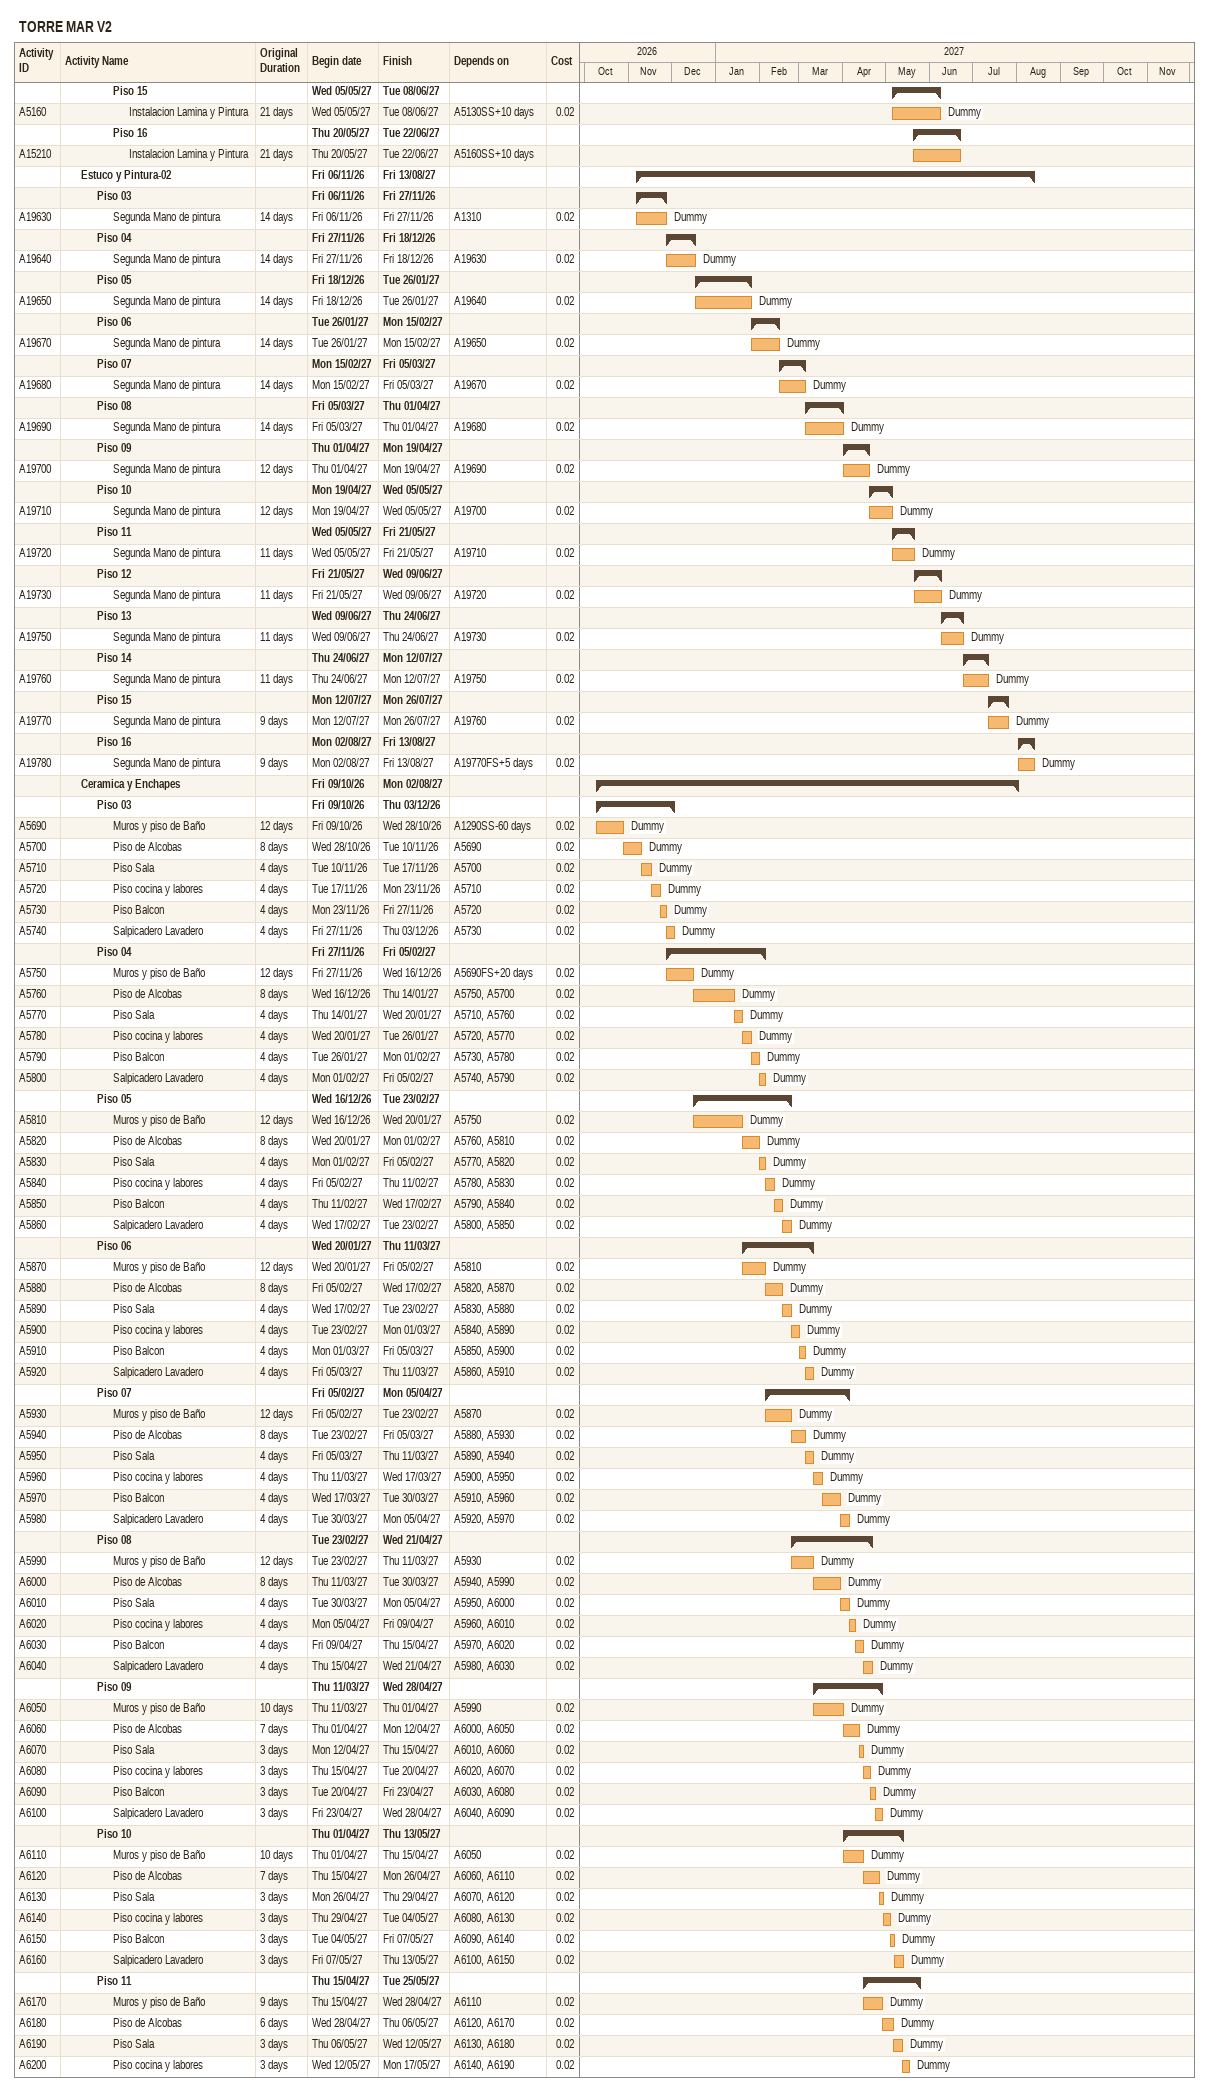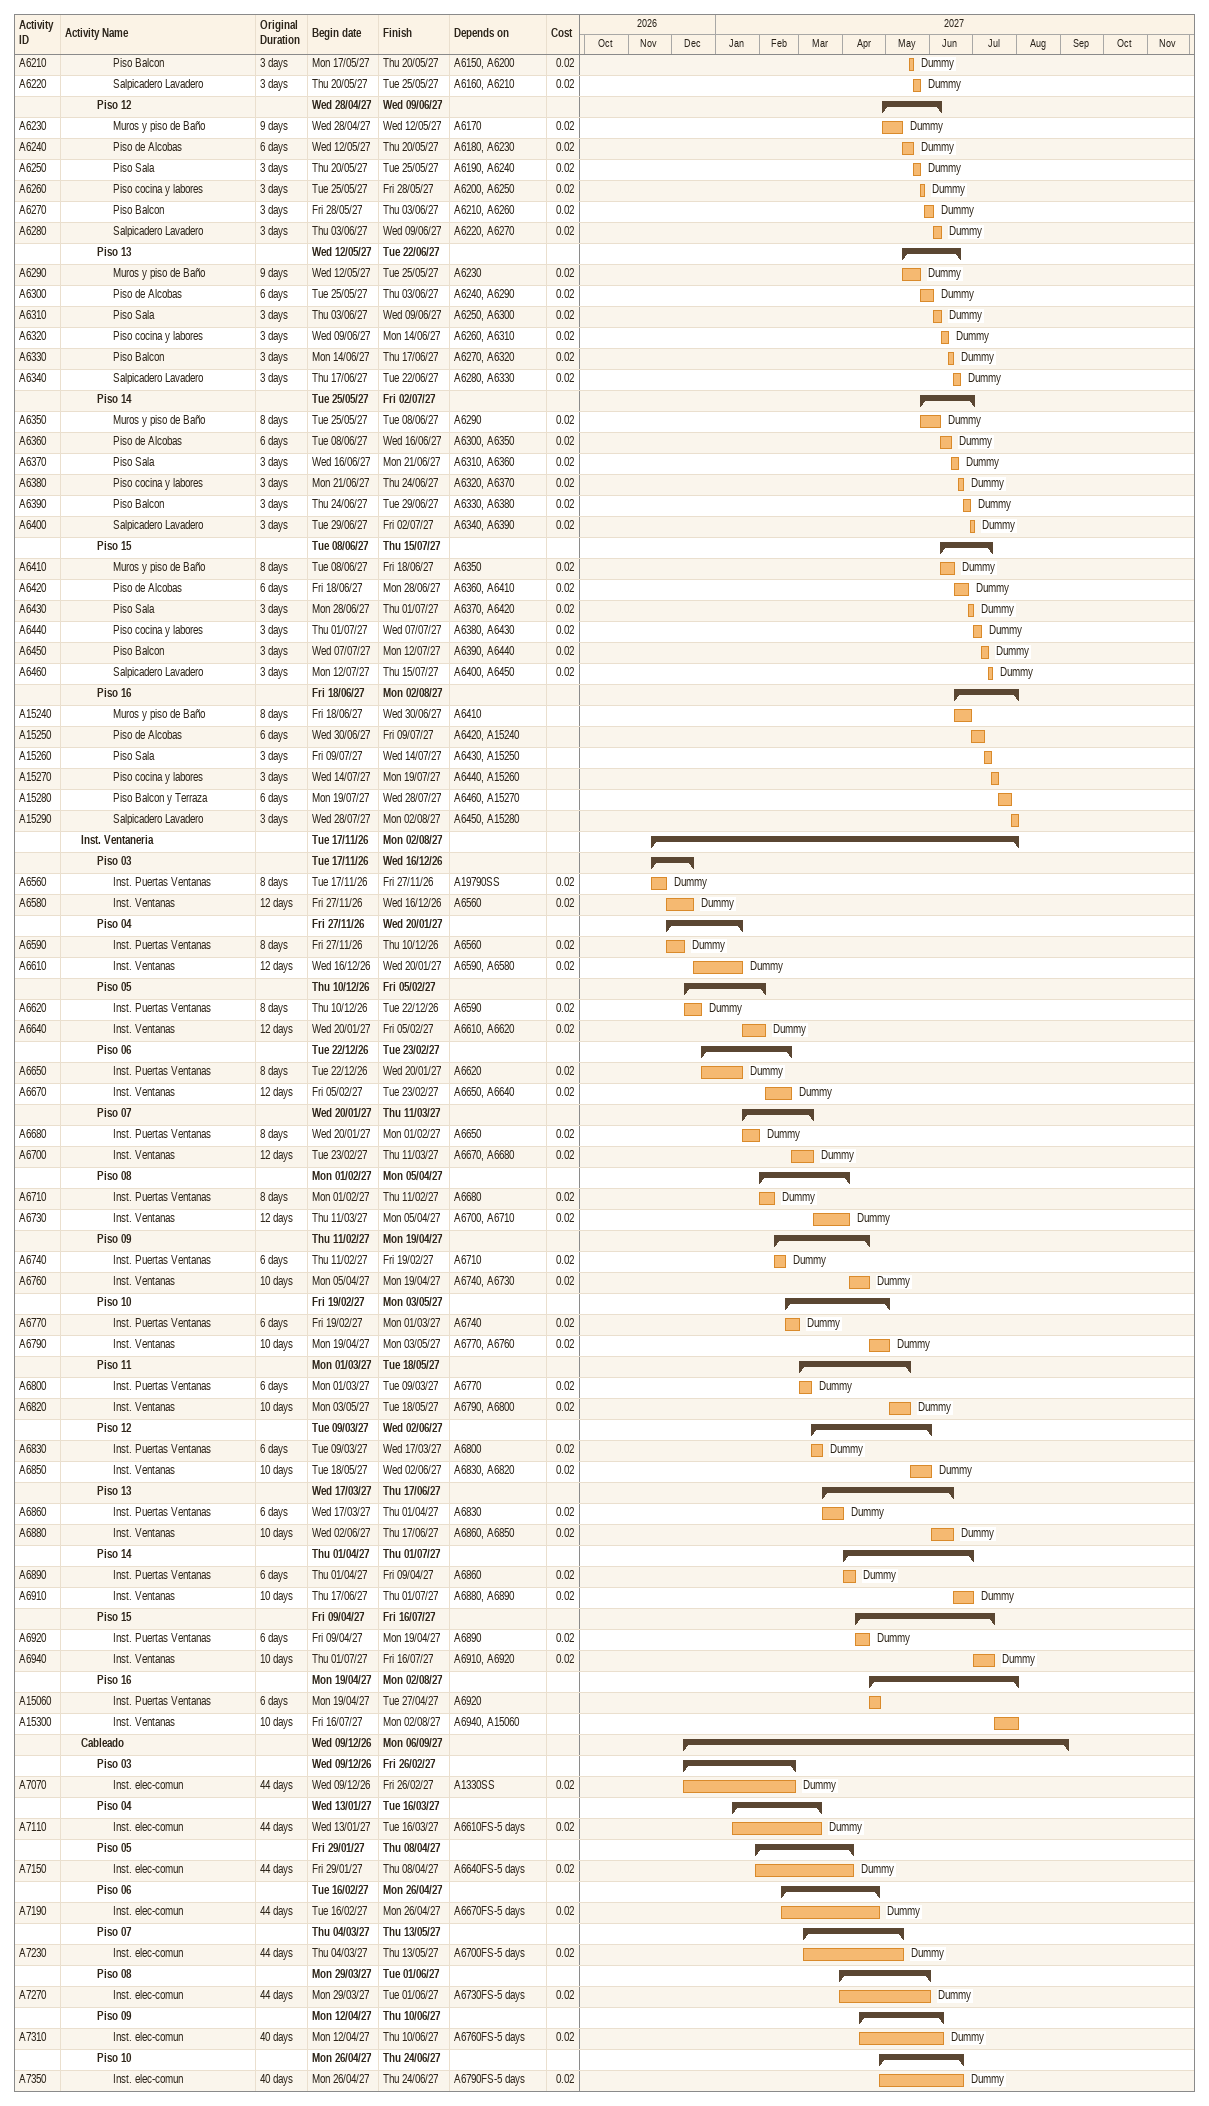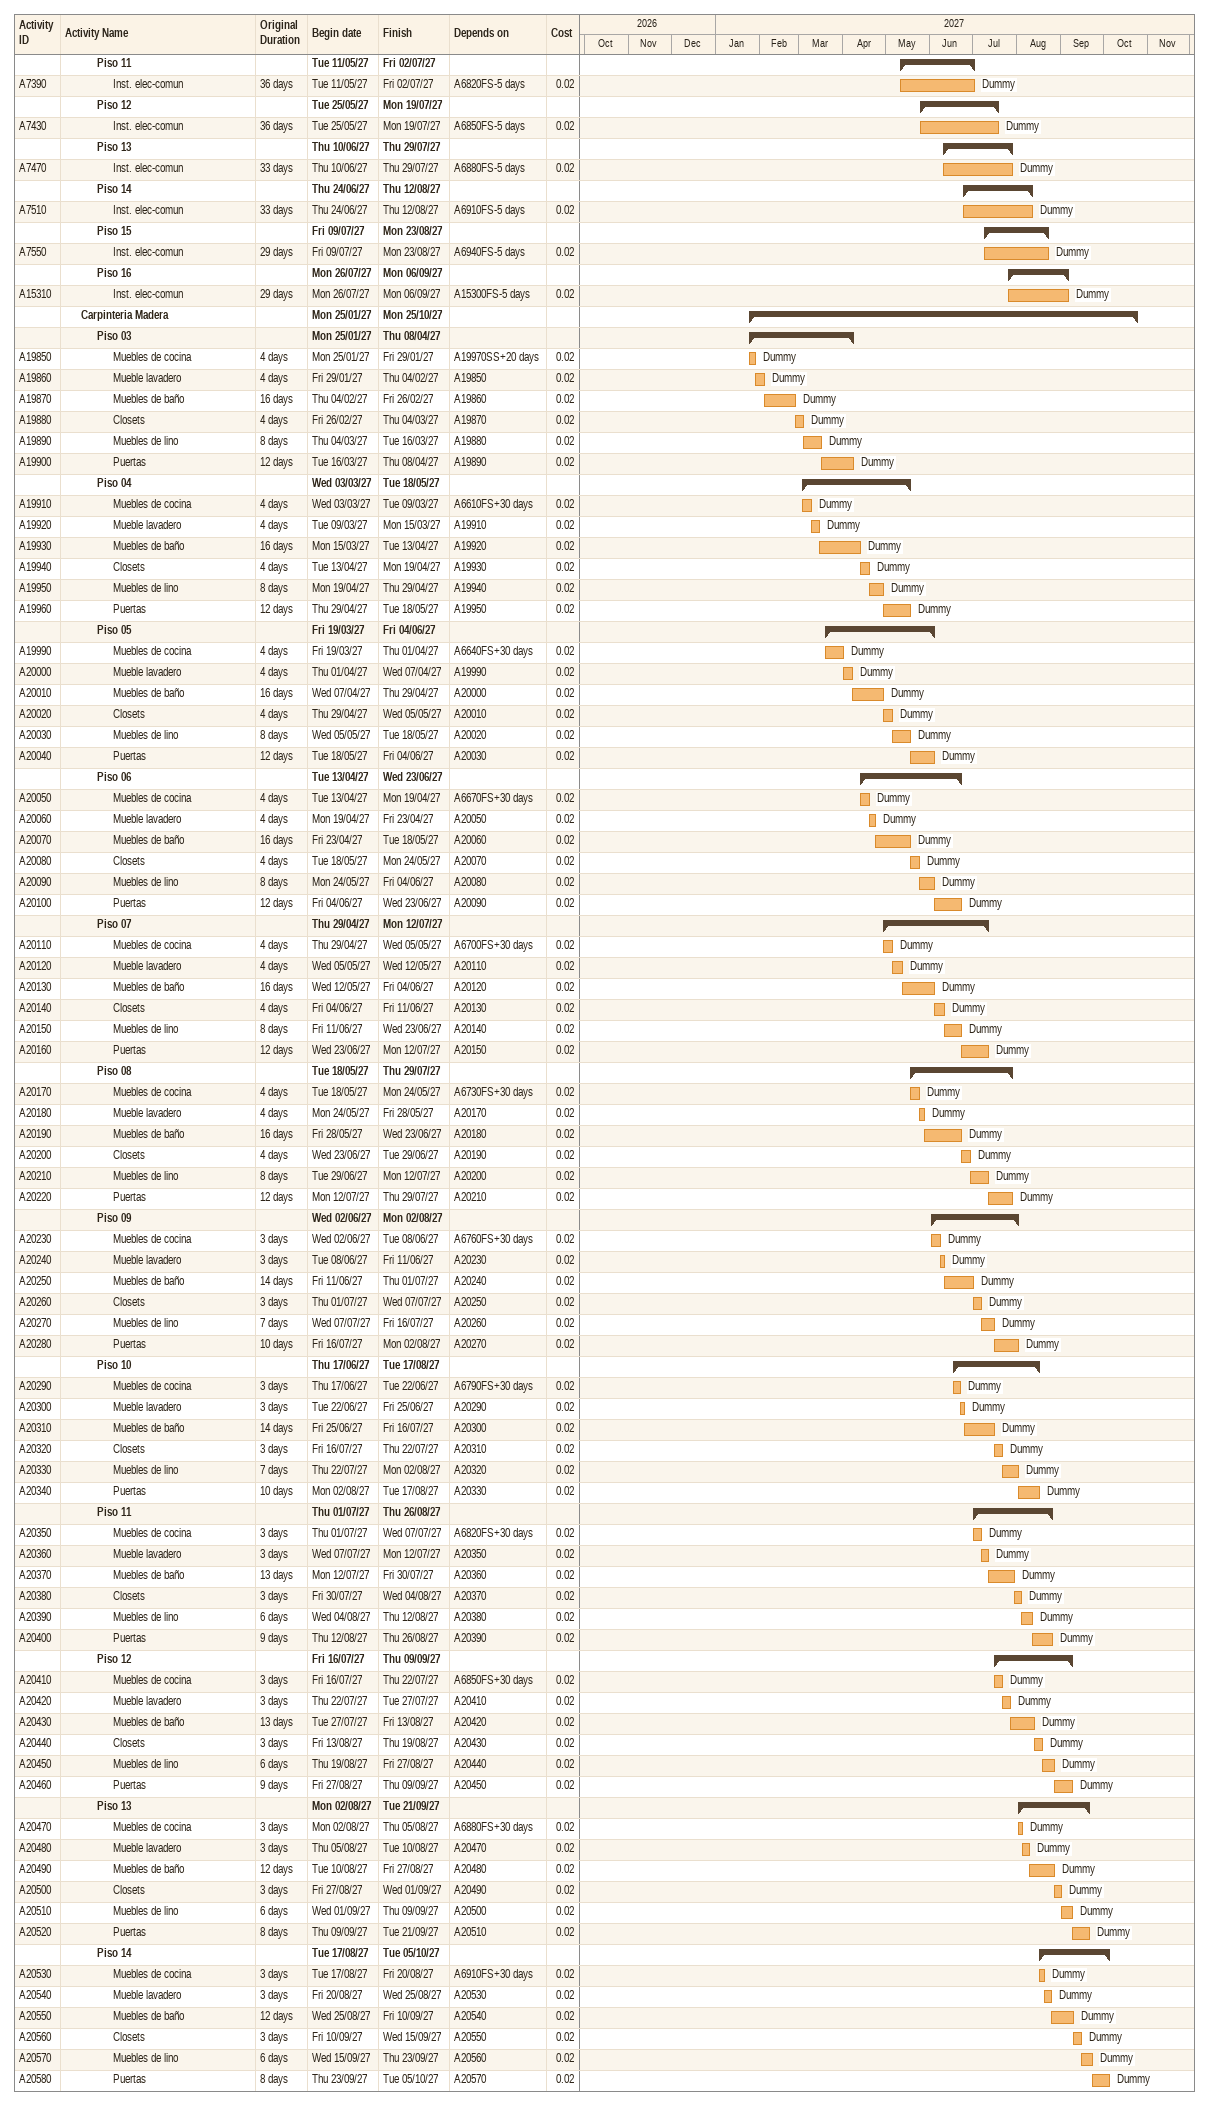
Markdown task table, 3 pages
TORRE MAR V2

| ID | Level | Task | Original duration | Start | Finish | Predecessors | Resources | Cost |
|---|---|---|---|---|---|---|---|---|
|  | 4 | **Piso 15** |  | 2027-05-05 | 2027-06-08 |  |  |  |
| A5160 | 5 | Instalacion Lamina y Pintura | 21d | 2027-05-05 | 2027-06-08 | A5130SS+10d | Dummy | 0.02 |
|  | 4 | **Piso 16** |  | 2027-05-20 | 2027-06-22 |  |  |  |
| A15210 | 5 | Instalacion Lamina y Pintura | 21d | 2027-05-20 | 2027-06-22 | A5160SS+10d |  |  |
|  | 2 | **Estuco y Pintura-02** |  | 2026-11-06 | 2027-08-13 |  |  |  |
|  | 3 | **Piso 03** |  | 2026-11-06 | 2026-11-27 |  |  |  |
| A19630 | 4 | Segunda Mano de pintura | 14d | 2026-11-06 | 2026-11-27 | A1310 | Dummy | 0.02 |
|  | 3 | **Piso 04** |  | 2026-11-27 | 2026-12-18 |  |  |  |
| A19640 | 4 | Segunda Mano de pintura | 14d | 2026-11-27 | 2026-12-18 | A19630 | Dummy | 0.02 |
|  | 3 | **Piso 05** |  | 2026-12-18 | 2027-01-26 |  |  |  |
| A19650 | 4 | Segunda Mano de pintura | 14d | 2026-12-18 | 2027-01-26 | A19640 | Dummy | 0.02 |
|  | 3 | **Piso 06** |  | 2027-01-26 | 2027-02-15 |  |  |  |
| A19670 | 4 | Segunda Mano de pintura | 14d | 2027-01-26 | 2027-02-15 | A19650 | Dummy | 0.02 |
|  | 3 | **Piso 07** |  | 2027-02-15 | 2027-03-05 |  |  |  |
| A19680 | 4 | Segunda Mano de pintura | 14d | 2027-02-15 | 2027-03-05 | A19670 | Dummy | 0.02 |
|  | 3 | **Piso 08** |  | 2027-03-05 | 2027-04-01 |  |  |  |
| A19690 | 4 | Segunda Mano de pintura | 14d | 2027-03-05 | 2027-04-01 | A19680 | Dummy | 0.02 |
|  | 3 | **Piso 09** |  | 2027-04-01 | 2027-04-19 |  |  |  |
| A19700 | 4 | Segunda Mano de pintura | 12d | 2027-04-01 | 2027-04-19 | A19690 | Dummy | 0.02 |
|  | 3 | **Piso 10** |  | 2027-04-19 | 2027-05-05 |  |  |  |
| A19710 | 4 | Segunda Mano de pintura | 12d | 2027-04-19 | 2027-05-05 | A19700 | Dummy | 0.02 |
|  | 3 | **Piso 11** |  | 2027-05-05 | 2027-05-21 |  |  |  |
| A19720 | 4 | Segunda Mano de pintura | 11d | 2027-05-05 | 2027-05-21 | A19710 | Dummy | 0.02 |
|  | 3 | **Piso 12** |  | 2027-05-21 | 2027-06-09 |  |  |  |
| A19730 | 4 | Segunda Mano de pintura | 11d | 2027-05-21 | 2027-06-09 | A19720 | Dummy | 0.02 |
|  | 3 | **Piso 13** |  | 2027-06-09 | 2027-06-24 |  |  |  |
| A19750 | 4 | Segunda Mano de pintura | 11d | 2027-06-09 | 2027-06-24 | A19730 | Dummy | 0.02 |
|  | 3 | **Piso 14** |  | 2027-06-24 | 2027-07-12 |  |  |  |
| A19760 | 4 | Segunda Mano de pintura | 11d | 2027-06-24 | 2027-07-12 | A19750 | Dummy | 0.02 |
|  | 3 | **Piso 15** |  | 2027-07-12 | 2027-07-26 |  |  |  |
| A19770 | 4 | Segunda Mano de pintura | 9d | 2027-07-12 | 2027-07-26 | A19760 | Dummy | 0.02 |
|  | 3 | **Piso 16** |  | 2027-08-02 | 2027-08-13 |  |  |  |
| A19780 | 4 | Segunda Mano de pintura | 9d | 2027-08-02 | 2027-08-13 | A19770FS+5d | Dummy | 0.02 |
|  | 2 | **Ceramica y Enchapes** |  | 2026-10-09 | 2027-08-02 |  |  |  |
|  | 3 | **Piso 03** |  | 2026-10-09 | 2026-12-03 |  |  |  |
| A5690 | 4 | Muros y piso de Baño | 12d | 2026-10-09 | 2026-10-28 | A1290SS-60d | Dummy | 0.02 |
| A5700 | 4 | Piso de Alcobas | 8d | 2026-10-28 | 2026-11-10 | A5690 | Dummy | 0.02 |
| A5710 | 4 | Piso Sala | 4d | 2026-11-10 | 2026-11-17 | A5700 | Dummy | 0.02 |
| A5720 | 4 | Piso cocina y labores | 4d | 2026-11-17 | 2026-11-23 | A5710 | Dummy | 0.02 |
| A5730 | 4 | Piso Balcon | 4d | 2026-11-23 | 2026-11-27 | A5720 | Dummy | 0.02 |
| A5740 | 4 | Salpicadero Lavadero | 4d | 2026-11-27 | 2026-12-03 | A5730 | Dummy | 0.02 |
|  | 3 | **Piso 04** |  | 2026-11-27 | 2027-02-05 |  |  |  |
| A5750 | 4 | Muros y piso de Baño | 12d | 2026-11-27 | 2026-12-16 | A5690FS+20d | Dummy | 0.02 |
| A5760 | 4 | Piso de Alcobas | 8d | 2026-12-16 | 2027-01-14 | A5750, A5700 | Dummy | 0.02 |
| A5770 | 4 | Piso Sala | 4d | 2027-01-14 | 2027-01-20 | A5710, A5760 | Dummy | 0.02 |
| A5780 | 4 | Piso cocina y labores | 4d | 2027-01-20 | 2027-01-26 | A5720, A5770 | Dummy | 0.02 |
| A5790 | 4 | Piso Balcon | 4d | 2027-01-26 | 2027-02-01 | A5730, A5780 | Dummy | 0.02 |
| A5800 | 4 | Salpicadero Lavadero | 4d | 2027-02-01 | 2027-02-05 | A5740, A5790 | Dummy | 0.02 |
|  | 3 | **Piso 05** |  | 2026-12-16 | 2027-02-23 |  |  |  |
| A5810 | 4 | Muros y piso de Baño | 12d | 2026-12-16 | 2027-01-20 | A5750 | Dummy | 0.02 |
| A5820 | 4 | Piso de Alcobas | 8d | 2027-01-20 | 2027-02-01 | A5760, A5810 | Dummy | 0.02 |
| A5830 | 4 | Piso Sala | 4d | 2027-02-01 | 2027-02-05 | A5770, A5820 | Dummy | 0.02 |
| A5840 | 4 | Piso cocina y labores | 4d | 2027-02-05 | 2027-02-11 | A5780, A5830 | Dummy | 0.02 |
| A5850 | 4 | Piso Balcon | 4d | 2027-02-11 | 2027-02-17 | A5790, A5840 | Dummy | 0.02 |
| A5860 | 4 | Salpicadero Lavadero | 4d | 2027-02-17 | 2027-02-23 | A5800, A5850 | Dummy | 0.02 |
|  | 3 | **Piso 06** |  | 2027-01-20 | 2027-03-11 |  |  |  |
| A5870 | 4 | Muros y piso de Baño | 12d | 2027-01-20 | 2027-02-05 | A5810 | Dummy | 0.02 |
| A5880 | 4 | Piso de Alcobas | 8d | 2027-02-05 | 2027-02-17 | A5820, A5870 | Dummy | 0.02 |
| A5890 | 4 | Piso Sala | 4d | 2027-02-17 | 2027-02-23 | A5830, A5880 | Dummy | 0.02 |
| A5900 | 4 | Piso cocina y labores | 4d | 2027-02-23 | 2027-03-01 | A5840, A5890 | Dummy | 0.02 |
| A5910 | 4 | Piso Balcon | 4d | 2027-03-01 | 2027-03-05 | A5850, A5900 | Dummy | 0.02 |
| A5920 | 4 | Salpicadero Lavadero | 4d | 2027-03-05 | 2027-03-11 | A5860, A5910 | Dummy | 0.02 |
|  | 3 | **Piso 07** |  | 2027-02-05 | 2027-04-05 |  |  |  |
| A5930 | 4 | Muros y piso de Baño | 12d | 2027-02-05 | 2027-02-23 | A5870 | Dummy | 0.02 |
| A5940 | 4 | Piso de Alcobas | 8d | 2027-02-23 | 2027-03-05 | A5880, A5930 | Dummy | 0.02 |
| A5950 | 4 | Piso Sala | 4d | 2027-03-05 | 2027-03-11 | A5890, A5940 | Dummy | 0.02 |
| A5960 | 4 | Piso cocina y labores | 4d | 2027-03-11 | 2027-03-17 | A5900, A5950 | Dummy | 0.02 |
| A5970 | 4 | Piso Balcon | 4d | 2027-03-17 | 2027-03-30 | A5910, A5960 | Dummy | 0.02 |
| A5980 | 4 | Salpicadero Lavadero | 4d | 2027-03-30 | 2027-04-05 | A5920, A5970 | Dummy | 0.02 |
|  | 3 | **Piso 08** |  | 2027-02-23 | 2027-04-21 |  |  |  |
| A5990 | 4 | Muros y piso de Baño | 12d | 2027-02-23 | 2027-03-11 | A5930 | Dummy | 0.02 |
| A6000 | 4 | Piso de Alcobas | 8d | 2027-03-11 | 2027-03-30 | A5940, A5990 | Dummy | 0.02 |
| A6010 | 4 | Piso Sala | 4d | 2027-03-30 | 2027-04-05 | A5950, A6000 | Dummy | 0.02 |
| A6020 | 4 | Piso cocina y labores | 4d | 2027-04-05 | 2027-04-09 | A5960, A6010 | Dummy | 0.02 |
| A6030 | 4 | Piso Balcon | 4d | 2027-04-09 | 2027-04-15 | A5970, A6020 | Dummy | 0.02 |
| A6040 | 4 | Salpicadero Lavadero | 4d | 2027-04-15 | 2027-04-21 | A5980, A6030 | Dummy | 0.02 |
|  | 3 | **Piso 09** |  | 2027-03-11 | 2027-04-28 |  |  |  |
| A6050 | 4 | Muros y piso de Baño | 10d | 2027-03-11 | 2027-04-01 | A5990 | Dummy | 0.02 |
| A6060 | 4 | Piso de Alcobas | 7d | 2027-04-01 | 2027-04-12 | A6000, A6050 | Dummy | 0.02 |
| A6070 | 4 | Piso Sala | 3d | 2027-04-12 | 2027-04-15 | A6010, A6060 | Dummy | 0.02 |
| A6080 | 4 | Piso cocina y labores | 3d | 2027-04-15 | 2027-04-20 | A6020, A6070 | Dummy | 0.02 |
| A6090 | 4 | Piso Balcon | 3d | 2027-04-20 | 2027-04-23 | A6030, A6080 | Dummy | 0.02 |
| A6100 | 4 | Salpicadero Lavadero | 3d | 2027-04-23 | 2027-04-28 | A6040, A6090 | Dummy | 0.02 |
|  | 3 | **Piso 10** |  | 2027-04-01 | 2027-05-13 |  |  |  |
| A6110 | 4 | Muros y piso de Baño | 10d | 2027-04-01 | 2027-04-15 | A6050 | Dummy | 0.02 |
| A6120 | 4 | Piso de Alcobas | 7d | 2027-04-15 | 2027-04-26 | A6060, A6110 | Dummy | 0.02 |
| A6130 | 4 | Piso Sala | 3d | 2027-04-26 | 2027-04-29 | A6070, A6120 | Dummy | 0.02 |
| A6140 | 4 | Piso cocina y labores | 3d | 2027-04-29 | 2027-05-04 | A6080, A6130 | Dummy | 0.02 |
| A6150 | 4 | Piso Balcon | 3d | 2027-05-04 | 2027-05-07 | A6090, A6140 | Dummy | 0.02 |
| A6160 | 4 | Salpicadero Lavadero | 3d | 2027-05-07 | 2027-05-13 | A6100, A6150 | Dummy | 0.02 |
|  | 3 | **Piso 11** |  | 2027-04-15 | 2027-05-25 |  |  |  |
| A6170 | 4 | Muros y piso de Baño | 9d | 2027-04-15 | 2027-04-28 | A6110 | Dummy | 0.02 |
| A6180 | 4 | Piso de Alcobas | 6d | 2027-04-28 | 2027-05-06 | A6120, A6170 | Dummy | 0.02 |
| A6190 | 4 | Piso Sala | 3d | 2027-05-06 | 2027-05-12 | A6130, A6180 | Dummy | 0.02 |
| A6200 | 4 | Piso cocina y labores | 3d | 2027-05-12 | 2027-05-17 | A6140, A6190 | Dummy | 0.02 |
| A6210 | 4 | Piso Balcon | 3d | 2027-05-17 | 2027-05-20 | A6150, A6200 | Dummy | 0.02 |
| A6220 | 4 | Salpicadero Lavadero | 3d | 2027-05-20 | 2027-05-25 | A6160, A6210 | Dummy | 0.02 |
|  | 3 | **Piso 12** |  | 2027-04-28 | 2027-06-09 |  |  |  |
| A6230 | 4 | Muros y piso de Baño | 9d | 2027-04-28 | 2027-05-12 | A6170 | Dummy | 0.02 |
| A6240 | 4 | Piso de Alcobas | 6d | 2027-05-12 | 2027-05-20 | A6180, A6230 | Dummy | 0.02 |
| A6250 | 4 | Piso Sala | 3d | 2027-05-20 | 2027-05-25 | A6190, A6240 | Dummy | 0.02 |
| A6260 | 4 | Piso cocina y labores | 3d | 2027-05-25 | 2027-05-28 | A6200, A6250 | Dummy | 0.02 |
| A6270 | 4 | Piso Balcon | 3d | 2027-05-28 | 2027-06-03 | A6210, A6260 | Dummy | 0.02 |
| A6280 | 4 | Salpicadero Lavadero | 3d | 2027-06-03 | 2027-06-09 | A6220, A6270 | Dummy | 0.02 |
|  | 3 | **Piso 13** |  | 2027-05-12 | 2027-06-22 |  |  |  |
| A6290 | 4 | Muros y piso de Baño | 9d | 2027-05-12 | 2027-05-25 | A6230 | Dummy | 0.02 |
| A6300 | 4 | Piso de Alcobas | 6d | 2027-05-25 | 2027-06-03 | A6240, A6290 | Dummy | 0.02 |
| A6310 | 4 | Piso Sala | 3d | 2027-06-03 | 2027-06-09 | A6250, A6300 | Dummy | 0.02 |
| A6320 | 4 | Piso cocina y labores | 3d | 2027-06-09 | 2027-06-14 | A6260, A6310 | Dummy | 0.02 |
| A6330 | 4 | Piso Balcon | 3d | 2027-06-14 | 2027-06-17 | A6270, A6320 | Dummy | 0.02 |
| A6340 | 4 | Salpicadero Lavadero | 3d | 2027-06-17 | 2027-06-22 | A6280, A6330 | Dummy | 0.02 |
|  | 3 | **Piso 14** |  | 2027-05-25 | 2027-07-02 |  |  |  |
| A6350 | 4 | Muros y piso de Baño | 8d | 2027-05-25 | 2027-06-08 | A6290 | Dummy | 0.02 |
| A6360 | 4 | Piso de Alcobas | 6d | 2027-06-08 | 2027-06-16 | A6300, A6350 | Dummy | 0.02 |
| A6370 | 4 | Piso Sala | 3d | 2027-06-16 | 2027-06-21 | A6310, A6360 | Dummy | 0.02 |
| A6380 | 4 | Piso cocina y labores | 3d | 2027-06-21 | 2027-06-24 | A6320, A6370 | Dummy | 0.02 |
| A6390 | 4 | Piso Balcon | 3d | 2027-06-24 | 2027-06-29 | A6330, A6380 | Dummy | 0.02 |
| A6400 | 4 | Salpicadero Lavadero | 3d | 2027-06-29 | 2027-07-02 | A6340, A6390 | Dummy | 0.02 |
|  | 3 | **Piso 15** |  | 2027-06-08 | 2027-07-15 |  |  |  |
| A6410 | 4 | Muros y piso de Baño | 8d | 2027-06-08 | 2027-06-18 | A6350 | Dummy | 0.02 |
| A6420 | 4 | Piso de Alcobas | 6d | 2027-06-18 | 2027-06-28 | A6360, A6410 | Dummy | 0.02 |
| A6430 | 4 | Piso Sala | 3d | 2027-06-28 | 2027-07-01 | A6370, A6420 | Dummy | 0.02 |
| A6440 | 4 | Piso cocina y labores | 3d | 2027-07-01 | 2027-07-07 | A6380, A6430 | Dummy | 0.02 |
| A6450 | 4 | Piso Balcon | 3d | 2027-07-07 | 2027-07-12 | A6390, A6440 | Dummy | 0.02 |
| A6460 | 4 | Salpicadero Lavadero | 3d | 2027-07-12 | 2027-07-15 | A6400, A6450 | Dummy | 0.02 |
|  | 3 | **Piso 16** |  | 2027-06-18 | 2027-08-02 |  |  |  |
| A15240 | 4 | Muros y piso de Baño | 8d | 2027-06-18 | 2027-06-30 | A6410 |  |  |
| A15250 | 4 | Piso de Alcobas | 6d | 2027-06-30 | 2027-07-09 | A6420, A15240 |  |  |
| A15260 | 4 | Piso Sala | 3d | 2027-07-09 | 2027-07-14 | A6430, A15250 |  |  |
| A15270 | 4 | Piso cocina y labores | 3d | 2027-07-14 | 2027-07-19 | A6440, A15260 |  |  |
| A15280 | 4 | Piso Balcon y Terraza | 6d | 2027-07-19 | 2027-07-28 | A6460, A15270 |  |  |
| A15290 | 4 | Salpicadero Lavadero | 3d | 2027-07-28 | 2027-08-02 | A6450, A15280 |  |  |
|  | 2 | **Inst. Ventaneria** |  | 2026-11-17 | 2027-08-02 |  |  |  |
|  | 3 | **Piso 03** |  | 2026-11-17 | 2026-12-16 |  |  |  |
| A6560 | 4 | Inst. Puertas Ventanas | 8d | 2026-11-17 | 2026-11-27 | A19790SS | Dummy | 0.02 |
| A6580 | 4 | Inst. Ventanas | 12d | 2026-11-27 | 2026-12-16 | A6560 | Dummy | 0.02 |
|  | 3 | **Piso 04** |  | 2026-11-27 | 2027-01-20 |  |  |  |
| A6590 | 4 | Inst. Puertas Ventanas | 8d | 2026-11-27 | 2026-12-10 | A6560 | Dummy | 0.02 |
| A6610 | 4 | Inst. Ventanas | 12d | 2026-12-16 | 2027-01-20 | A6590, A6580 | Dummy | 0.02 |
|  | 3 | **Piso 05** |  | 2026-12-10 | 2027-02-05 |  |  |  |
| A6620 | 4 | Inst. Puertas Ventanas | 8d | 2026-12-10 | 2026-12-22 | A6590 | Dummy | 0.02 |
| A6640 | 4 | Inst. Ventanas | 12d | 2027-01-20 | 2027-02-05 | A6610, A6620 | Dummy | 0.02 |
|  | 3 | **Piso 06** |  | 2026-12-22 | 2027-02-23 |  |  |  |
| A6650 | 4 | Inst. Puertas Ventanas | 8d | 2026-12-22 | 2027-01-20 | A6620 | Dummy | 0.02 |
| A6670 | 4 | Inst. Ventanas | 12d | 2027-02-05 | 2027-02-23 | A6650, A6640 | Dummy | 0.02 |
|  | 3 | **Piso 07** |  | 2027-01-20 | 2027-03-11 |  |  |  |
| A6680 | 4 | Inst. Puertas Ventanas | 8d | 2027-01-20 | 2027-02-01 | A6650 | Dummy | 0.02 |
| A6700 | 4 | Inst. Ventanas | 12d | 2027-02-23 | 2027-03-11 | A6670, A6680 | Dummy | 0.02 |
|  | 3 | **Piso 08** |  | 2027-02-01 | 2027-04-05 |  |  |  |
| A6710 | 4 | Inst. Puertas Ventanas | 8d | 2027-02-01 | 2027-02-11 | A6680 | Dummy | 0.02 |
| A6730 | 4 | Inst. Ventanas | 12d | 2027-03-11 | 2027-04-05 | A6700, A6710 | Dummy | 0.02 |
|  | 3 | **Piso 09** |  | 2027-02-11 | 2027-04-19 |  |  |  |
| A6740 | 4 | Inst. Puertas Ventanas | 6d | 2027-02-11 | 2027-02-19 | A6710 | Dummy | 0.02 |
| A6760 | 4 | Inst. Ventanas | 10d | 2027-04-05 | 2027-04-19 | A6740, A6730 | Dummy | 0.02 |
|  | 3 | **Piso 10** |  | 2027-02-19 | 2027-05-03 |  |  |  |
| A6770 | 4 | Inst. Puertas Ventanas | 6d | 2027-02-19 | 2027-03-01 | A6740 | Dummy | 0.02 |
| A6790 | 4 | Inst. Ventanas | 10d | 2027-04-19 | 2027-05-03 | A6770, A6760 | Dummy | 0.02 |
|  | 3 | **Piso 11** |  | 2027-03-01 | 2027-05-18 |  |  |  |
| A6800 | 4 | Inst. Puertas Ventanas | 6d | 2027-03-01 | 2027-03-09 | A6770 | Dummy | 0.02 |
| A6820 | 4 | Inst. Ventanas | 10d | 2027-05-03 | 2027-05-18 | A6790, A6800 | Dummy | 0.02 |
|  | 3 | **Piso 12** |  | 2027-03-09 | 2027-06-02 |  |  |  |
| A6830 | 4 | Inst. Puertas Ventanas | 6d | 2027-03-09 | 2027-03-17 | A6800 | Dummy | 0.02 |
| A6850 | 4 | Inst. Ventanas | 10d | 2027-05-18 | 2027-06-02 | A6830, A6820 | Dummy | 0.02 |
|  | 3 | **Piso 13** |  | 2027-03-17 | 2027-06-17 |  |  |  |
| A6860 | 4 | Inst. Puertas Ventanas | 6d | 2027-03-17 | 2027-04-01 | A6830 | Dummy | 0.02 |
| A6880 | 4 | Inst. Ventanas | 10d | 2027-06-02 | 2027-06-17 | A6860, A6850 | Dummy | 0.02 |
|  | 3 | **Piso 14** |  | 2027-04-01 | 2027-07-01 |  |  |  |
| A6890 | 4 | Inst. Puertas Ventanas | 6d | 2027-04-01 | 2027-04-09 | A6860 | Dummy | 0.02 |
| A6910 | 4 | Inst. Ventanas | 10d | 2027-06-17 | 2027-07-01 | A6880, A6890 | Dummy | 0.02 |
|  | 3 | **Piso 15** |  | 2027-04-09 | 2027-07-16 |  |  |  |
| A6920 | 4 | Inst. Puertas Ventanas | 6d | 2027-04-09 | 2027-04-19 | A6890 | Dummy | 0.02 |
| A6940 | 4 | Inst. Ventanas | 10d | 2027-07-01 | 2027-07-16 | A6910, A6920 | Dummy | 0.02 |
|  | 3 | **Piso 16** |  | 2027-04-19 | 2027-08-02 |  |  |  |
| A15060 | 4 | Inst. Puertas Ventanas | 6d | 2027-04-19 | 2027-04-27 | A6920 |  |  |
| A15300 | 4 | Inst. Ventanas | 10d | 2027-07-16 | 2027-08-02 | A6940, A15060 |  |  |
|  | 2 | **Cableado** |  | 2026-12-09 | 2027-09-06 |  |  |  |
|  | 3 | **Piso 03** |  | 2026-12-09 | 2027-02-26 |  |  |  |
| A7070 | 4 | Inst. elec-comun | 44d | 2026-12-09 | 2027-02-26 | A1330SS | Dummy | 0.02 |
|  | 3 | **Piso 04** |  | 2027-01-13 | 2027-03-16 |  |  |  |
| A7110 | 4 | Inst. elec-comun | 44d | 2027-01-13 | 2027-03-16 | A6610FS-5d | Dummy | 0.02 |
|  | 3 | **Piso 05** |  | 2027-01-29 | 2027-04-08 |  |  |  |
| A7150 | 4 | Inst. elec-comun | 44d | 2027-01-29 | 2027-04-08 | A6640FS-5d | Dummy | 0.02 |
|  | 3 | **Piso 06** |  | 2027-02-16 | 2027-04-26 |  |  |  |
| A7190 | 4 | Inst. elec-comun | 44d | 2027-02-16 | 2027-04-26 | A6670FS-5d | Dummy | 0.02 |
|  | 3 | **Piso 07** |  | 2027-03-04 | 2027-05-13 |  |  |  |
| A7230 | 4 | Inst. elec-comun | 44d | 2027-03-04 | 2027-05-13 | A6700FS-5d | Dummy | 0.02 |
|  | 3 | **Piso 08** |  | 2027-03-29 | 2027-06-01 |  |  |  |
| A7270 | 4 | Inst. elec-comun | 44d | 2027-03-29 | 2027-06-01 | A6730FS-5d | Dummy | 0.02 |
|  | 3 | **Piso 09** |  | 2027-04-12 | 2027-06-10 |  |  |  |
| A7310 | 4 | Inst. elec-comun | 40d | 2027-04-12 | 2027-06-10 | A6760FS-5d | Dummy | 0.02 |
|  | 3 | **Piso 10** |  | 2027-04-26 | 2027-06-24 |  |  |  |
| A7350 | 4 | Inst. elec-comun | 40d | 2027-04-26 | 2027-06-24 | A6790FS-5d | Dummy | 0.02 |
|  | 3 | **Piso 11** |  | 2027-05-11 | 2027-07-02 |  |  |  |
| A7390 | 4 | Inst. elec-comun | 36d | 2027-05-11 | 2027-07-02 | A6820FS-5d | Dummy | 0.02 |
|  | 3 | **Piso 12** |  | 2027-05-25 | 2027-07-19 |  |  |  |
| A7430 | 4 | Inst. elec-comun | 36d | 2027-05-25 | 2027-07-19 | A6850FS-5d | Dummy | 0.02 |
|  | 3 | **Piso 13** |  | 2027-06-10 | 2027-07-29 |  |  |  |
| A7470 | 4 | Inst. elec-comun | 33d | 2027-06-10 | 2027-07-29 | A6880FS-5d | Dummy | 0.02 |
|  | 3 | **Piso 14** |  | 2027-06-24 | 2027-08-12 |  |  |  |
| A7510 | 4 | Inst. elec-comun | 33d | 2027-06-24 | 2027-08-12 | A6910FS-5d | Dummy | 0.02 |
|  | 3 | **Piso 15** |  | 2027-07-09 | 2027-08-23 |  |  |  |
| A7550 | 4 | Inst. elec-comun | 29d | 2027-07-09 | 2027-08-23 | A6940FS-5d | Dummy | 0.02 |
|  | 3 | **Piso 16** |  | 2027-07-26 | 2027-09-06 |  |  |  |
| A15310 | 4 | Inst. elec-comun | 29d | 2027-07-26 | 2027-09-06 | A15300FS-5d | Dummy | 0.02 |
|  | 2 | **Carpinteria Madera** |  | 2027-01-25 | 2027-10-25 |  |  |  |
|  | 3 | **Piso 03** |  | 2027-01-25 | 2027-04-08 |  |  |  |
| A19850 | 4 | Muebles de cocina | 4d | 2027-01-25 | 2027-01-29 | A19970SS+20d | Dummy | 0.02 |
| A19860 | 4 | Mueble lavadero | 4d | 2027-01-29 | 2027-02-04 | A19850 | Dummy | 0.02 |
| A19870 | 4 | Muebles de baño | 16d | 2027-02-04 | 2027-02-26 | A19860 | Dummy | 0.02 |
| A19880 | 4 | Closets | 4d | 2027-02-26 | 2027-03-04 | A19870 | Dummy | 0.02 |
| A19890 | 4 | Muebles de lino | 8d | 2027-03-04 | 2027-03-16 | A19880 | Dummy | 0.02 |
| A19900 | 4 | Puertas | 12d | 2027-03-16 | 2027-04-08 | A19890 | Dummy | 0.02 |
|  | 3 | **Piso 04** |  | 2027-03-03 | 2027-05-18 |  |  |  |
| A19910 | 4 | Muebles de cocina | 4d | 2027-03-03 | 2027-03-09 | A6610FS+30d | Dummy | 0.02 |
| A19920 | 4 | Mueble lavadero | 4d | 2027-03-09 | 2027-03-15 | A19910 | Dummy | 0.02 |
| A19930 | 4 | Muebles de baño | 16d | 2027-03-15 | 2027-04-13 | A19920 | Dummy | 0.02 |
| A19940 | 4 | Closets | 4d | 2027-04-13 | 2027-04-19 | A19930 | Dummy | 0.02 |
| A19950 | 4 | Muebles de lino | 8d | 2027-04-19 | 2027-04-29 | A19940 | Dummy | 0.02 |
| A19960 | 4 | Puertas | 12d | 2027-04-29 | 2027-05-18 | A19950 | Dummy | 0.02 |
|  | 3 | **Piso 05** |  | 2027-03-19 | 2027-06-04 |  |  |  |
| A19990 | 4 | Muebles de cocina | 4d | 2027-03-19 | 2027-04-01 | A6640FS+30d | Dummy | 0.02 |
| A20000 | 4 | Mueble lavadero | 4d | 2027-04-01 | 2027-04-07 | A19990 | Dummy | 0.02 |
| A20010 | 4 | Muebles de baño | 16d | 2027-04-07 | 2027-04-29 | A20000 | Dummy | 0.02 |
| A20020 | 4 | Closets | 4d | 2027-04-29 | 2027-05-05 | A20010 | Dummy | 0.02 |
| A20030 | 4 | Muebles de lino | 8d | 2027-05-05 | 2027-05-18 | A20020 | Dummy | 0.02 |
| A20040 | 4 | Puertas | 12d | 2027-05-18 | 2027-06-04 | A20030 | Dummy | 0.02 |
|  | 3 | **Piso 06** |  | 2027-04-13 | 2027-06-23 |  |  |  |
| A20050 | 4 | Muebles de cocina | 4d | 2027-04-13 | 2027-04-19 | A6670FS+30d | Dummy | 0.02 |
| A20060 | 4 | Mueble lavadero | 4d | 2027-04-19 | 2027-04-23 | A20050 | Dummy | 0.02 |
| A20070 | 4 | Muebles de baño | 16d | 2027-04-23 | 2027-05-18 | A20060 | Dummy | 0.02 |
| A20080 | 4 | Closets | 4d | 2027-05-18 | 2027-05-24 | A20070 | Dummy | 0.02 |
| A20090 | 4 | Muebles de lino | 8d | 2027-05-24 | 2027-06-04 | A20080 | Dummy | 0.02 |
| A20100 | 4 | Puertas | 12d | 2027-06-04 | 2027-06-23 | A20090 | Dummy | 0.02 |
|  | 3 | **Piso 07** |  | 2027-04-29 | 2027-07-12 |  |  |  |
| A20110 | 4 | Muebles de cocina | 4d | 2027-04-29 | 2027-05-05 | A6700FS+30d | Dummy | 0.02 |
| A20120 | 4 | Mueble lavadero | 4d | 2027-05-05 | 2027-05-12 | A20110 | Dummy | 0.02 |
| A20130 | 4 | Muebles de baño | 16d | 2027-05-12 | 2027-06-04 | A20120 | Dummy | 0.02 |
| A20140 | 4 | Closets | 4d | 2027-06-04 | 2027-06-11 | A20130 | Dummy | 0.02 |
| A20150 | 4 | Muebles de lino | 8d | 2027-06-11 | 2027-06-23 | A20140 | Dummy | 0.02 |
| A20160 | 4 | Puertas | 12d | 2027-06-23 | 2027-07-12 | A20150 | Dummy | 0.02 |
|  | 3 | **Piso 08** |  | 2027-05-18 | 2027-07-29 |  |  |  |
| A20170 | 4 | Muebles de cocina | 4d | 2027-05-18 | 2027-05-24 | A6730FS+30d | Dummy | 0.02 |
| A20180 | 4 | Mueble lavadero | 4d | 2027-05-24 | 2027-05-28 | A20170 | Dummy | 0.02 |
| A20190 | 4 | Muebles de baño | 16d | 2027-05-28 | 2027-06-23 | A20180 | Dummy | 0.02 |
| A20200 | 4 | Closets | 4d | 2027-06-23 | 2027-06-29 | A20190 | Dummy | 0.02 |
| A20210 | 4 | Muebles de lino | 8d | 2027-06-29 | 2027-07-12 | A20200 | Dummy | 0.02 |
| A20220 | 4 | Puertas | 12d | 2027-07-12 | 2027-07-29 | A20210 | Dummy | 0.02 |
|  | 3 | **Piso 09** |  | 2027-06-02 | 2027-08-02 |  |  |  |
| A20230 | 4 | Muebles de cocina | 3d | 2027-06-02 | 2027-06-08 | A6760FS+30d | Dummy | 0.02 |
| A20240 | 4 | Mueble lavadero | 3d | 2027-06-08 | 2027-06-11 | A20230 | Dummy | 0.02 |
| A20250 | 4 | Muebles de baño | 14d | 2027-06-11 | 2027-07-01 | A20240 | Dummy | 0.02 |
| A20260 | 4 | Closets | 3d | 2027-07-01 | 2027-07-07 | A20250 | Dummy | 0.02 |
| A20270 | 4 | Muebles de lino | 7d | 2027-07-07 | 2027-07-16 | A20260 | Dummy | 0.02 |
| A20280 | 4 | Puertas | 10d | 2027-07-16 | 2027-08-02 | A20270 | Dummy | 0.02 |
|  | 3 | **Piso 10** |  | 2027-06-17 | 2027-08-17 |  |  |  |
| A20290 | 4 | Muebles de cocina | 3d | 2027-06-17 | 2027-06-22 | A6790FS+30d | Dummy | 0.02 |
| A20300 | 4 | Mueble lavadero | 3d | 2027-06-22 | 2027-06-25 | A20290 | Dummy | 0.02 |
| A20310 | 4 | Muebles de baño | 14d | 2027-06-25 | 2027-07-16 | A20300 | Dummy | 0.02 |
| A20320 | 4 | Closets | 3d | 2027-07-16 | 2027-07-22 | A20310 | Dummy | 0.02 |
| A20330 | 4 | Muebles de lino | 7d | 2027-07-22 | 2027-08-02 | A20320 | Dummy | 0.02 |
| A20340 | 4 | Puertas | 10d | 2027-08-02 | 2027-08-17 | A20330 | Dummy | 0.02 |
|  | 3 | **Piso 11** |  | 2027-07-01 | 2027-08-26 |  |  |  |
| A20350 | 4 | Muebles de cocina | 3d | 2027-07-01 | 2027-07-07 | A6820FS+30d | Dummy | 0.02 |
| A20360 | 4 | Mueble lavadero | 3d | 2027-07-07 | 2027-07-12 | A20350 | Dummy | 0.02 |
| A20370 | 4 | Muebles de baño | 13d | 2027-07-12 | 2027-07-30 | A20360 | Dummy | 0.02 |
| A20380 | 4 | Closets | 3d | 2027-07-30 | 2027-08-04 | A20370 | Dummy | 0.02 |
| A20390 | 4 | Muebles de lino | 6d | 2027-08-04 | 2027-08-12 | A20380 | Dummy | 0.02 |
| A20400 | 4 | Puertas | 9d | 2027-08-12 | 2027-08-26 | A20390 | Dummy | 0.02 |
|  | 3 | **Piso 12** |  | 2027-07-16 | 2027-09-09 |  |  |  |
| A20410 | 4 | Muebles de cocina | 3d | 2027-07-16 | 2027-07-22 | A6850FS+30d | Dummy | 0.02 |
| A20420 | 4 | Mueble lavadero | 3d | 2027-07-22 | 2027-07-27 | A20410 | Dummy | 0.02 |
| A20430 | 4 | Muebles de baño | 13d | 2027-07-27 | 2027-08-13 | A20420 | Dummy | 0.02 |
| A20440 | 4 | Closets | 3d | 2027-08-13 | 2027-08-19 | A20430 | Dummy | 0.02 |
| A20450 | 4 | Muebles de lino | 6d | 2027-08-19 | 2027-08-27 | A20440 | Dummy | 0.02 |
| A20460 | 4 | Puertas | 9d | 2027-08-27 | 2027-09-09 | A20450 | Dummy | 0.02 |
|  | 3 | **Piso 13** |  | 2027-08-02 | 2027-09-21 |  |  |  |
| A20470 | 4 | Muebles de cocina | 3d | 2027-08-02 | 2027-08-05 | A6880FS+30d | Dummy | 0.02 |
| A20480 | 4 | Mueble lavadero | 3d | 2027-08-05 | 2027-08-10 | A20470 | Dummy | 0.02 |
| A20490 | 4 | Muebles de baño | 12d | 2027-08-10 | 2027-08-27 | A20480 | Dummy | 0.02 |
| A20500 | 4 | Closets | 3d | 2027-08-27 | 2027-09-01 | A20490 | Dummy | 0.02 |
| A20510 | 4 | Muebles de lino | 6d | 2027-09-01 | 2027-09-09 | A20500 | Dummy | 0.02 |
| A20520 | 4 | Puertas | 8d | 2027-09-09 | 2027-09-21 | A20510 | Dummy | 0.02 |
|  | 3 | **Piso 14** |  | 2027-08-17 | 2027-10-05 |  |  |  |
| A20530 | 4 | Muebles de cocina | 3d | 2027-08-17 | 2027-08-20 | A6910FS+30d | Dummy | 0.02 |
| A20540 | 4 | Mueble lavadero | 3d | 2027-08-20 | 2027-08-25 | A20530 | Dummy | 0.02 |
| A20550 | 4 | Muebles de baño | 12d | 2027-08-25 | 2027-09-10 | A20540 | Dummy | 0.02 |
| A20560 | 4 | Closets | 3d | 2027-09-10 | 2027-09-15 | A20550 | Dummy | 0.02 |
| A20570 | 4 | Muebles de lino | 6d | 2027-09-15 | 2027-09-23 | A20560 | Dummy | 0.02 |
| A20580 | 4 | Puertas | 8d | 2027-09-23 | 2027-10-05 | A20570 | Dummy | 0.02 |
